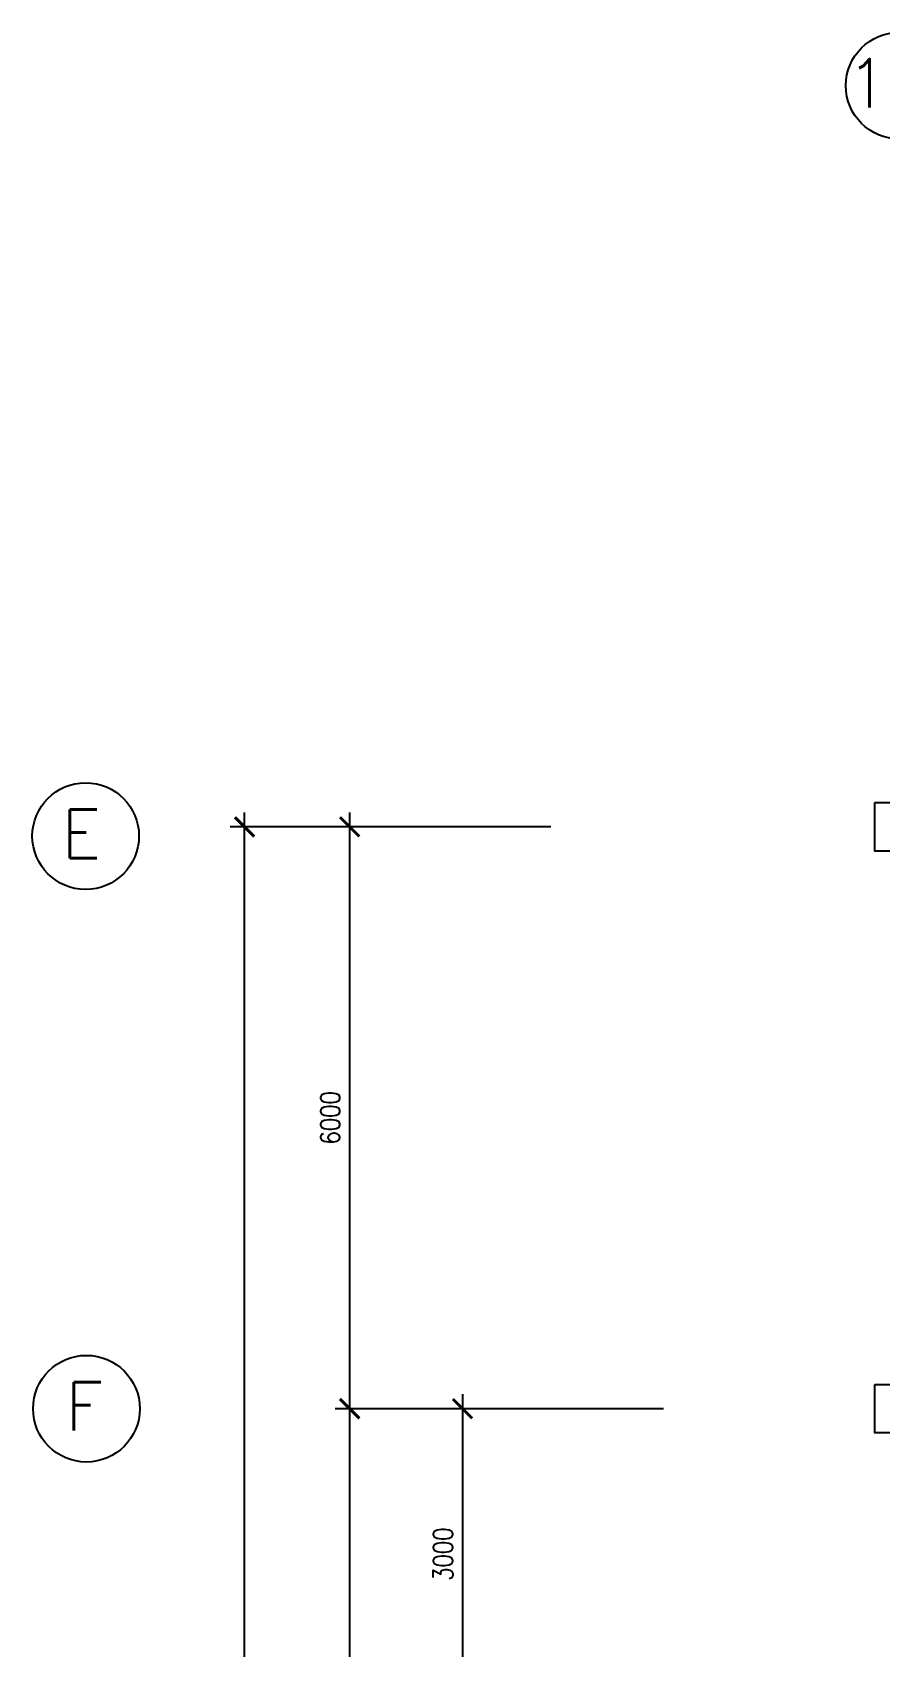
# Model space of a CAD drawing. Extents: x 2687779 to 2997471, y -863049 to -631414.
# Drawn here: x 2794081 to 2802842, y -648083 to -631414 of the extents above; entities that cross this region are included whole.
import ezdxf

# ---------------------------------------------------------------- set-up
doc = ezdxf.new("R2010")
doc.units = 0
doc.header["$LTSCALE"] = 10
doc.header["$MEASUREMENT"] = 0
doc.header["$PDMODE"] = 34
doc.layers.get('0').update_dxf_attribs({"linetype": 'CONTINUOUS'})
doc.layers.get('DEFPOINTS').update_dxf_attribs({"linetype": 'CONTINUOUS'})
for name, color, linetype in [('COL', 3, 'CONTINUOUS'), ('DIM', 7, 'CONTINUOUS'), ('GRID-T', 7, 'CONTINUOUS')]:
    doc.layers.add(name, color=color, linetype=linetype)
doc.styles.add('ROMANS', font='romans.shx', dxfattribs={"width": 0.8, "height": 100})
doc.styles.get("Standard").update_dxf_attribs({"font": 'ROMANS.SHX'})
doc.dimstyles.new('STANDARD$0', dxfattribs={"dimscale": 0, "dimtxt": 8, "dimasz": 6, "dimexe": 1, "dimexo": 1, "dimgap": 3, "dimtad": 1, "dimdec": 0, "dimlfac": -1, "dimrnd": 1, "dimzin": 0, "dimdsep": 46, "dimtxsty": 'Standard', "dimcen": 0, "dimclrd": 5, "dimclre": 250, "dimadec": 0, "dimazin": 0, "dimtfac": 1, "dimtdec": 4, "dimtofl": 0, "dimtmove": 0, "dimatfit": 3, "dimfxl": 1, "dimtolj": 1, "dimtzin": 0, "dimarcsym": 0})

# ---------------------------------------------------------------- blocks, each defined once
blk = doc.blocks.new('_ARCHTICK')
at = {"color": 0, "linetype": 'ByBlock', "const_width": 0.15}
blk.add_lwpolyline([(-0.5, -0.5), (0.5, 0.5)], dxfattribs=at)
blk = doc.blocks.new('*D432')
at = {"layer": 'DEFPOINTS', "color": 0, "transparency": 16777216}
for p in [(2799578, -639608), (2797354, -645608), (2799578, -645608)]:
    blk.add_point(p, dxfattribs=at)
at = {"layer": 'DIM', "color": 7, "lineweight": -2, "transparency": 16777216}
for p, q in [((2799428, -639608), (2797204, -639608)), ((2797354, -639458), (2797354, -645758)), ((2799428, -645608), (2797204, -645608))]:
    blk.add_line(p, q, dxfattribs=at)
at = {"layer": 'DIM', "color": 7, "lineweight": -2, "transparency": 16777216, "xscale": 200, "yscale": 200, "zscale": 200}
for p, rotation in [((2797354, -639608), 90), ((2797354, -645608), 270)]:
    blk.add_blockref('_ARCHTICK', p, dxfattribs=dict(at, rotation=rotation))
at = {"layer": 'DIM', "color": 7, "transparency": 16777216, "insert": (2797154, -642608), "char_height": 200, "attachment_point": 5, "rotation": 90, "style": 'ROMANS'}
blk.add_mtext('\\A1;6000', dxfattribs=at)
blk = doc.blocks.new('*D433')
at = {"layer": 'DEFPOINTS', "color": 0, "transparency": 16777216}
for p in [(2799578, -645608), (2797354, -651608), (2799578, -651608)]:
    blk.add_point(p, dxfattribs=at)
at = {"layer": 'DIM', "color": 7, "lineweight": -2, "transparency": 16777216}
for p, q in [((2799428, -645608), (2797204, -645608)), ((2797354, -645458), (2797354, -651758)), ((2799428, -651608), (2797204, -651608))]:
    blk.add_line(p, q, dxfattribs=at)
at = {"layer": 'DIM', "color": 7, "lineweight": -2, "transparency": 16777216, "xscale": 200, "yscale": 200, "zscale": 200}
for p, rotation in [((2797354, -645608), 90), ((2797354, -651608), 270)]:
    blk.add_blockref('_ARCHTICK', p, dxfattribs=dict(at, rotation=rotation))
at = {"layer": 'DIM', "color": 7, "transparency": 16777216, "insert": (2797154, -648608), "char_height": 200, "attachment_point": 5, "rotation": 90, "style": 'ROMANS'}
blk.add_mtext('\\A1;6000', dxfattribs=at)
blk = doc.blocks.new('*D441')
at = {"layer": 'DEFPOINTS', "color": 0, "transparency": 16777216}
for p in [(2796270, -639608), (2799333, -639608), (2799333, -693608)]:
    blk.add_point(p, dxfattribs=at)
at = {"layer": 'DIM', "color": 7, "lineweight": -2, "transparency": 16777216}
for p, q in [((2799183, -639608), (2796120, -639608)), ((2796270, -693758), (2796270, -639458)), ((2799183, -693608), (2796120, -693608))]:
    blk.add_line(p, q, dxfattribs=at)
at = {"layer": 'DIM', "color": 7, "lineweight": -2, "transparency": 16777216, "xscale": 200, "yscale": 200, "zscale": 200}
for p, rotation in [((2796270, -639608), 90), ((2796270, -693608), 270)]:
    blk.add_blockref('_ARCHTICK', p, dxfattribs=dict(at, rotation=rotation))
at = {"layer": 'DIM', "color": 7, "transparency": 16777216, "insert": (2796070, -666608), "char_height": 200, "attachment_point": 5, "rotation": 90, "style": 'ROMANS'}
blk.add_mtext('\\A1;54000', dxfattribs=at)
blk = doc.blocks.new('*D446')
at = {"layer": 'DEFPOINTS', "color": 0, "transparency": 16777216}
for p in [(2800741, -645608), (2798517, -648608), (2800741, -648608)]:
    blk.add_point(p, dxfattribs=at)
at = {"layer": 'DIM', "color": 7, "lineweight": -2, "transparency": 16777216}
for p, q in [((2800591, -645608), (2798367, -645608)), ((2798517, -645458), (2798517, -648758)), ((2800591, -648608), (2798367, -648608))]:
    blk.add_line(p, q, dxfattribs=at)
at = {"layer": 'DIM', "color": 7, "lineweight": -2, "transparency": 16777216, "xscale": 200, "yscale": 200, "zscale": 200}
for p, rotation in [((2798517, -645608), 90), ((2798517, -648608), 270)]:
    blk.add_blockref('_ARCHTICK', p, dxfattribs=dict(at, rotation=rotation))
at = {"layer": 'DIM', "color": 7, "transparency": 16777216, "insert": (2798317, -647108), "char_height": 200, "attachment_point": 5, "rotation": 90, "style": 'ROMANS'}
blk.add_mtext('\\A1;3000', dxfattribs=at)

msp = doc.modelspace()

# ---------------------------------------------------------------- linework, layer by layer
at = {"layer": 'COL'}
for points in [[(2802772, -639358.2), (2803272, -639358.2), (2803272, -639858.2), (2802772, -639858.2)], [(2802772, -645358.2), (2803272, -645358.2), (2803272, -645858.2), (2802772, -645858.2)]]:
    msp.add_lwpolyline(points, close=True, dxfattribs=at)
at = {"layer": 'GRID-T', "color": 7}
for centre in [(2803022.2, -631963.6), (2794630.8, -639703.1), (2794639, -645608.2)]:
    msp.add_circle(centre, 550, dxfattribs=at)

# ---------------------------------------------------------------- texts
at = {"layer": 'GRID-T', "color": 3, "style": 'ROMANS'}
for s, p in [('13', (2802482, -632189.3)), ('E', (2794380.6, -639928.9)), ('F', (2794423.8, -645833.9))]:
    msp.add_text(s, height=500, dxfattribs=at).set_placement(p)

# ---------------------------------------------------------------- dimensions: what is measured, and where the dimension line sits
at = {"layer": 'DIM'}
for p1, p2, distance, picture, middle in [((2799333.3, -693608.2), (2799333.3, -639608.2), 3063.7, '*D441', (2796069.6, -666608.2)), ((2799578.3, -639608.2), (2799578.3, -645608.2), -2223.9, '*D432', (2797154.4, -642608.2)), ((2799578.3, -645608.2), (2799578.3, -651608.2), -2223.9, '*D433', (2797154.4, -648608.2)), ((2800741.2, -645608.2), (2800741.2, -648608.2), -2223.9, '*D446', (2798317.3, -647108.2))]:
    dim = msp.add_aligned_dim(p1=p1, p2=p2, distance=distance, dimstyle='STANDARD$0', override={"dimscale": 100, "dimtxt": 2, "dimasz": 2, "dimexe": 1.5, "dimexo": 1.5, "dimgap": 1, "dimtxsty": 'ROMANS', "dimblk": 'ARCHTICK', "dimdle": 1.5, "dimclrd": 7, "dimclre": 7, "dimclrt": 7, "dimtdec": 0, "dimtmove": 2}, dxfattribs=at)
    dim.commit()
    dim.dimension.update_dxf_attribs({"geometry": picture, "text_midpoint": middle})

doc.saveas('drawing.dxf')
